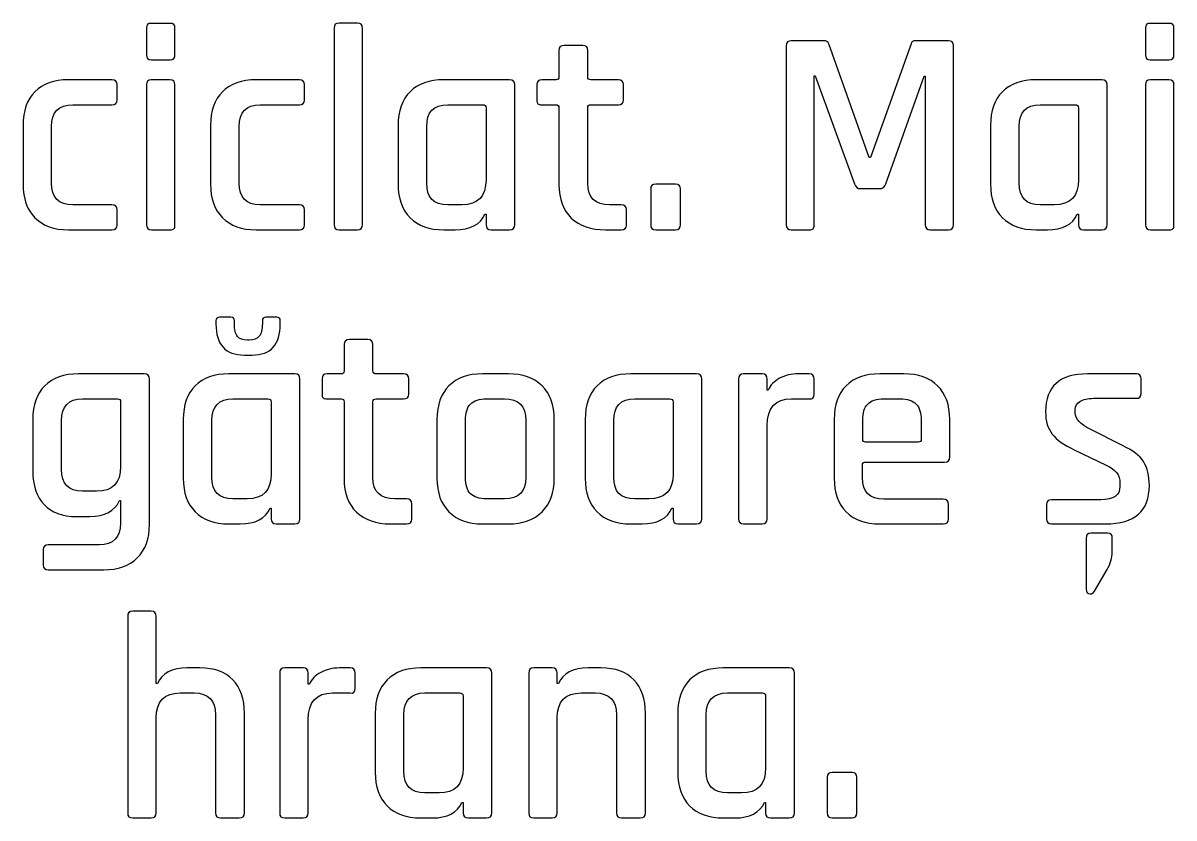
# Model space of a CAD drawing. Extents: x 5 to 177, y 88 to 167.
# Drawn here: x 93.39 to 111.34, y 133.26 to 145.65 of the extents above; entities that cross this region are included whole.
import ezdxf

# ---------------------------------------------------------------- set-up
doc = ezdxf.new("R2010")
doc.units = 0
doc.layers.add('Layer_1', color=7, linetype='CONTINUOUS')

msp = doc.modelspace()

# ---------------------------------------------------------------- linework, layer by layer
at = {"layer": 'Layer_1', "color": 7}
for points in [[(95.686564, 145.647859), (95.388354, 145.647859), (95.388354, 145.647859)], [(98.608004, 145.652821), (98.319167, 145.652821), (98.319167, 145.652821)], [(111.269969, 145.647859), (110.972312, 145.647859), (110.972312, 145.647859)], [(95.315044, 145.574546), (95.315044, 145.157278)], [(95.759874, 145.157278), (95.759874, 145.574546)], [(98.240895, 145.574546), (98.240895, 142.506483)], [(98.685725, 142.506483), (98.685725, 145.574546)], [(110.898452, 145.574546), (110.898452, 145.157278)], [(111.343282, 145.157278), (111.343282, 145.574546)], [(102.121451, 145.303901), (101.832063, 145.303901), (101.832063, 145.303901)], [(105.294244, 145.299493), (105.294244, 142.506483)], [(105.88625, 145.377214), (105.372518, 145.377214), (105.372518, 145.377214)], [(107.243341, 145.327052), (106.610548, 143.556548), (106.587948, 143.556548), (105.959563, 145.327052)], [(107.825977, 145.377214), (107.312243, 145.377214)], [(107.903699, 142.506483), (107.903699, 145.299493)], [(95.388354, 145.079557), (95.686564, 145.079557)], [(101.74938, 145.22618), (101.74938, 144.81332)], [(102.199172, 144.81332), (102.199172, 145.22618)], [(110.972312, 145.079557), (111.269969, 145.079557)], [(94.7743, 144.767569), (94.100165, 144.767569), (94.100165, 144.767569)], [(95.682153, 144.767569), (95.388354, 144.767569), (95.388354, 144.767569)], [(97.700152, 144.767569), (97.026016, 144.767569), (97.026016, 144.767569)], [(100.979331, 144.767569), (99.951867, 144.767569), (99.951867, 144.767569)], [(101.703629, 144.767569), (101.483693, 144.767569)], [(102.675972, 144.767569), (102.249331, 144.767569)], [(105.730257, 142.506483), (105.730257, 144.827101), (105.748447, 144.827101), (106.358642, 143.144241)], [(106.849223, 143.144241), (107.445088, 144.82269), (107.463827, 144.82269), (107.463827, 142.506483)], [(110.219905, 144.767569), (109.192991, 144.767569), (109.192991, 144.767569)], [(111.265561, 144.767569), (110.972312, 144.767569), (110.972312, 144.767569)], [(94.856433, 144.451172), (94.856433, 144.689297)], [(95.315044, 144.689848), (95.315044, 142.506483)], [(95.759874, 142.506483), (95.759874, 144.689848)], [(97.782284, 144.451172), (97.782284, 144.689297)], [(101.061464, 142.506483), (101.061464, 144.689297)], [(101.405422, 144.689297), (101.405422, 144.451172)], [(102.758655, 144.451172), (102.758655, 144.689297)], [(110.302034, 142.506483), (110.302034, 144.689297)], [(110.898452, 144.689848), (110.898452, 142.506483)], [(111.343282, 142.506483), (111.343282, 144.689848)], [(94.164105, 144.377859), (94.7743, 144.377859)], [(97.089956, 144.377859), (97.700152, 144.377859)], [(100.016358, 144.377859), (100.56151, 144.377859)], [(100.016358, 144.377859), (100.016358, 144.377859)], [(101.483693, 144.377859), (101.703629, 144.377859)], [(102.249331, 144.377859), (102.675972, 144.377859)], [(109.256932, 144.377859), (109.802083, 144.377859)], [(109.256932, 144.377859), (109.256932, 144.377859)], [(100.612222, 144.331558), (100.612222, 143.208181)], [(101.74938, 144.331558), (101.74938, 143.13046)], [(102.199172, 143.15306), (102.199172, 144.331558)], [(109.853346, 144.331558), (109.853346, 143.208181)], [(93.389648, 144.056501), (93.389648, 143.139279)], [(93.834481, 143.157468), (93.834481, 144.038312)], [(96.315499, 144.056501), (96.315499, 143.139279)], [(96.760329, 143.157468), (96.760329, 144.038312)], [(99.240797, 144.056501), (99.240797, 143.139279)], [(99.686181, 143.158019), (99.686181, 144.038312)], [(108.481924, 144.056501), (108.481924, 143.139279)], [(108.926754, 143.158019), (108.926754, 144.038312)], [(103.570044, 143.139279), (103.258606, 143.139279), (103.258606, 143.139279)], [(103.180334, 143.065966), (103.180334, 142.506483)], [(103.643907, 142.506483), (103.643907, 143.065966)], [(106.454552, 143.070377), (106.748351, 143.070377)], [(94.7743, 142.818472), (94.164105, 142.818472)], [(94.856433, 142.502075), (94.856433, 142.7402)], [(97.700152, 142.818472), (97.089956, 142.818472)], [(97.782284, 142.502075), (97.782284, 142.7402)], [(100.236294, 142.818472), (100.016358, 142.818472)], [(102.722274, 142.818472), (102.54313, 142.818472)], [(102.804406, 142.502075), (102.804406, 142.7402)], [(109.476867, 142.818472), (109.256932, 142.818472)], [(100.594033, 142.671849), (100.612222, 142.671849), (100.612222, 142.506483)], [(109.834604, 142.671849), (109.853346, 142.671849), (109.853346, 142.506483)], [(94.100165, 142.428762), (94.7743, 142.428762)], [(95.393315, 142.428762), (95.686564, 142.428762)], [(97.026016, 142.428762), (97.700152, 142.428762)], [(98.319167, 142.428762), (98.608004, 142.428762)], [(99.951867, 142.428762), (100.131011, 142.428762)], [(100.690494, 142.428762), (100.979331, 142.428762)], [(102.474779, 142.428762), (102.722274, 142.428762)], [(103.258606, 142.428762), (103.570044, 142.428762)], [(105.372518, 142.428762), (105.651983, 142.428762)], [(107.541548, 142.428762), (107.825977, 142.428762)], [(109.192991, 142.428762), (109.371584, 142.428762)], [(109.931067, 142.428762), (110.219905, 142.428762)], [(110.976723, 142.428762), (111.269969, 142.428762)], [(96.398182, 141.011589), (96.398182, 140.960876)], [(96.631895, 141.06671), (96.457714, 141.06671), (96.457714, 141.06671)], [(96.687019, 140.965838), (96.687019, 141.011589)], [(97.12303, 141.011589), (97.12303, 140.965838)], [(97.347374, 141.06671), (97.178151, 141.06671)], [(97.402495, 140.960876), (97.402495, 141.011589)], [(96.916325, 140.70897), (96.889313, 140.70897)], [(98.397991, 140.640069), (98.397991, 140.227209)], [(98.769509, 140.71779), (98.480674, 140.71779), (98.480674, 140.71779)], [(98.84723, 140.227209), (98.84723, 140.640069)], [(96.843012, 140.474703), (96.962626, 140.474703)], [(95.279216, 140.181458), (94.252299, 140.181458), (94.252299, 140.181458)], [(95.361895, 137.833281), (95.361895, 140.103736)], [(97.627392, 140.181458), (96.599925, 140.181458), (96.599925, 140.181458)], [(97.710075, 137.920372), (97.710075, 140.103186)], [(98.054033, 140.103186), (98.054033, 139.865061)], [(98.35224, 140.181458), (98.131754, 140.181458)], [(99.324033, 140.181458), (98.897942, 140.181458)], [(99.406716, 139.865061), (99.406716, 140.103186)], [(100.961142, 140.181458), (100.557652, 140.181458), (100.557652, 140.181458)], [(103.896363, 140.181458), (102.86945, 140.181458), (102.86945, 140.181458)], [(103.978493, 137.920372), (103.978493, 140.103186)], [(104.55231, 140.103186), (104.55231, 137.920372)], [(104.919419, 140.181458), (104.630581, 140.181458), (104.630581, 140.181458)], [(105.015329, 139.929001), (104.99714, 139.929001), (104.99714, 140.103186)], [(105.653086, 140.181458), (105.483313, 140.181458)], [(105.731358, 139.865061), (105.731358, 140.103186)], [(107.129241, 140.181458), (106.753313, 140.181458), (106.753313, 140.181458)], [(110.756787, 140.181458), (109.995561, 140.181458), (109.995561, 140.181458)], [(110.8301, 139.878839), (110.8301, 140.103186)], [(94.316793, 139.791748), (94.861944, 139.791748)], [(94.316793, 139.791748), (94.316793, 139.791748)], [(94.912657, 139.745997), (94.912657, 138.736723)], [(96.664419, 139.791748), (97.210121, 139.791748)], [(96.664419, 139.791748), (96.664419, 139.791748)], [(97.260283, 139.745447), (97.260283, 138.62207)], [(98.131754, 139.791748), (98.35224, 139.791748)], [(98.397991, 139.745447), (98.397991, 138.544349)], [(98.84723, 138.566949), (98.84723, 139.745447)], [(98.897942, 139.791748), (99.324033, 139.791748)], [(100.622145, 139.791748), (100.90161, 139.791748)], [(100.622145, 139.791748), (100.622145, 139.791748)], [(102.93339, 139.791748), (103.479092, 139.791748)], [(102.93339, 139.791748), (102.93339, 139.791748)], [(103.529805, 139.745447), (103.529805, 138.62207)], [(105.37803, 139.791748), (105.653086, 139.791748)], [(106.817803, 139.791748), (107.069709, 139.791748)], [(106.817803, 139.791748), (106.817803, 139.791748)], [(110.087613, 139.800568), (110.756787, 139.800568)], [(109.803187, 139.576224), (109.803187, 139.626383)], [(93.541232, 139.47039), (93.541232, 138.667821)], [(93.991024, 138.690972), (93.991024, 139.452201)], [(95.889408, 139.47039), (95.889408, 138.553168)], [(96.334241, 138.571357), (96.334241, 139.452201)], [(99.847135, 139.47039), (99.847135, 138.553168)], [(100.291965, 138.566949), (100.291965, 139.456609)], [(101.231787, 139.456609), (101.231787, 138.566949)], [(101.676618, 138.553168), (101.676618, 139.47039)], [(102.158382, 139.47039), (102.158382, 138.553168)], [(102.603213, 138.571908), (102.603213, 139.452201)], [(104.99714, 137.920372), (104.99714, 139.37448)], [(106.042796, 139.47039), (106.042796, 138.553168)], [(106.487626, 139.163364), (106.487626, 139.456609)], [(107.400437, 139.456609), (107.400437, 139.163364)], [(107.84527, 138.887757), (107.84527, 139.47039)], [(110.541813, 139.062492), (110.036901, 139.319356)], [(107.354136, 139.117062), (106.533377, 139.117062)], [(109.784995, 138.997998), (110.284949, 138.759873)], [(106.533377, 138.805624), (107.762588, 138.805624)], [(106.482665, 138.562538), (106.482665, 138.759873)], [(110.500473, 138.479855), (110.500473, 138.424734)], [(94.536728, 138.351424), (94.316793, 138.351424)], [(94.893915, 138.204799), (94.912657, 138.204799), (94.912657, 137.856432)], [(96.884355, 138.23236), (96.664419, 138.23236)], [(97.242644, 138.085737), (97.260283, 138.085737), (97.260283, 137.920372)], [(99.370334, 138.23236), (99.191188, 138.23236)], [(99.452464, 137.915964), (99.452464, 138.154089)], [(100.90161, 138.23236), (100.622145, 138.23236)], [(103.153326, 138.23236), (102.93339, 138.23236)], [(103.511062, 138.085737), (103.529805, 138.085737), (103.529805, 137.920372)], [(107.744395, 138.227399), (106.817803, 138.227399)], [(107.826528, 137.915964), (107.826528, 138.145269)], [(109.353945, 138.145269), (109.353945, 137.920372)], [(110.202266, 138.218579), (109.431667, 138.218579)], [(94.22474, 137.957304), (94.431445, 137.957304)], [(96.599925, 137.842651), (96.779072, 137.842651)], [(97.338555, 137.842651), (97.627392, 137.842651)], [(99.12284, 137.842651), (99.370334, 137.842651)], [(100.557652, 137.842651), (100.961142, 137.842651)], [(102.86945, 137.842651), (103.048043, 137.842651)], [(103.607526, 137.842651), (103.896363, 137.842651)], [(104.630581, 137.842651), (104.919419, 137.842651)], [(106.753313, 137.842651), (107.744395, 137.842651)], [(109.431667, 137.842651), (110.275576, 137.842651)], [(109.97296, 137.617757), (109.97296, 136.824557)], [(110.308099, 137.695478), (110.04627, 137.695478), (110.04627, 137.695478)], [(110.381409, 137.40664), (110.381409, 137.622165)], [(93.706047, 137.439161), (93.706047, 137.200485)], [(94.578068, 137.516882), (93.784318, 137.516882)], [(93.784318, 137.127173), (94.64642, 137.127173)], [(110.101394, 136.792034), (110.29873, 137.131584)], [(95.389457, 136.480599), (95.100069, 136.480599), (95.100069, 136.480599)], [(95.022348, 136.402324), (95.022348, 133.334261)], [(95.485368, 135.35226), (95.467178, 135.35226), (95.467178, 136.402324)], [(96.150134, 135.595347), (95.94894, 135.595347)], [(97.760234, 135.595347), (97.471397, 135.595347), (97.471397, 135.595347)], [(98.493902, 135.595347), (98.324128, 135.595347)], [(100.621592, 135.595347), (99.594128, 135.595347), (99.594128, 135.595347)], [(101.644648, 135.595347), (101.355813, 135.595347), (101.355813, 135.595347)], [(102.405327, 135.595347), (102.204131, 135.595347)], [(105.340548, 135.595347), (104.313632, 135.595347), (104.313632, 135.595347)], [(97.393125, 135.517075), (97.393125, 133.334261)], [(97.856147, 135.34289), (97.837955, 135.34289), (97.837955, 135.517075)], [(98.571623, 135.27895), (98.571623, 135.517075)], [(100.703724, 133.334261), (100.703724, 135.517075)], [(101.277539, 135.517075), (101.277539, 133.334261)], [(101.740561, 135.35226), (101.722369, 135.35226), (101.722369, 135.517075)], [(105.422677, 133.334261), (105.422677, 135.517075)], [(95.843107, 135.205637), (96.058632, 135.205637)], [(98.218845, 135.205637), (98.493902, 135.205637)], [(99.658619, 135.205637), (100.20377, 135.205637)], [(99.658619, 135.205637), (99.658619, 135.205637)], [(102.098297, 135.205637), (102.313825, 135.205637)], [(104.377575, 135.205637), (104.923277, 135.205637)], [(104.377575, 135.205637), (104.377575, 135.205637)], [(100.254483, 135.159336), (100.254483, 134.035959)], [(104.973989, 135.159336), (104.973989, 134.035959)], [(96.39377, 134.86609), (96.39377, 133.334261)], [(96.843012, 133.334261), (96.843012, 134.884279)], [(98.883611, 134.884279), (98.883611, 133.967057)], [(99.328441, 133.985796), (99.328441, 134.86609)], [(102.648964, 134.86609), (102.648964, 133.334261)], [(103.098202, 133.334261), (103.098202, 134.884279)], [(103.602564, 134.884279), (103.602564, 133.967057)], [(104.047397, 133.985796), (104.047397, 134.86609)], [(95.467178, 133.334261), (95.467178, 134.815928)], [(97.837955, 133.334261), (97.837955, 134.788369)], [(101.722369, 133.334261), (101.722369, 134.815928)], [(106.322261, 133.967057), (106.010273, 133.967057), (106.010273, 133.967057)], [(105.932551, 133.893744), (105.932551, 133.334261)], [(106.395574, 133.334261), (106.395574, 133.893744)], [(99.878555, 133.646249), (99.658619, 133.646249)], [(104.597508, 133.646249), (104.377575, 133.646249)], [(100.236294, 133.499626), (100.254483, 133.499626), (100.254483, 133.334261)], [(104.955247, 133.499626), (104.973989, 133.499626), (104.973989, 133.334261)], [(95.100069, 133.25654), (95.389457, 133.25654)], [(96.470941, 133.25654), (96.760329, 133.25654)], [(97.471397, 133.25654), (97.760234, 133.25654)], [(99.594128, 133.25654), (99.773272, 133.25654)], [(100.332757, 133.25654), (100.621592, 133.25654)], [(101.355813, 133.25654), (101.644648, 133.25654)], [(102.726685, 133.25654), (103.015519, 133.25654)], [(104.313632, 133.25654), (104.492227, 133.25654)], [(105.05171, 133.25654), (105.340548, 133.25654)], [(106.010273, 133.25654), (106.322261, 133.25654)]]:
    msp.add_lwpolyline(points, dxfattribs=at)
for points in [[(95.388354, 145.647859), (95.339318, 145.647859), (95.315044, 145.62323), (95.315044, 145.574546)], [(95.759874, 145.574546), (95.759874, 145.62323), (95.735244, 145.647859), (95.686564, 145.647859)], [(98.319167, 145.652821), (98.266956, 145.652821), (98.240895, 145.626408), (98.240895, 145.574546)], [(98.685725, 145.574546), (98.685725, 145.626408), (98.659863, 145.652821), (98.608004, 145.652821)], [(110.972312, 145.647859), (110.923276, 145.647859), (110.898452, 145.623233), (110.898452, 145.574546)], [(111.343282, 145.574546), (111.343282, 145.623233), (111.318652, 145.647859), (111.269969, 145.647859)], [(101.832063, 145.303901), (101.77703, 145.303901), (101.74938, 145.278038), (101.74938, 145.22618)], [(102.199172, 145.22618), (102.199172, 145.278038), (102.173309, 145.303901), (102.121451, 145.303901)], [(105.372518, 145.377214), (105.32066, 145.377214), (105.294244, 145.351351), (105.294244, 145.299493)], [(105.959563, 145.327052), (105.944393, 145.360566), (105.920117, 145.377214), (105.88625, 145.377214)], [(107.312243, 145.377214), (107.272732, 145.377214), (107.249338, 145.360566), (107.243341, 145.327052)], [(107.903699, 145.299493), (107.903699, 145.351351), (107.878189, 145.377214), (107.825977, 145.377214)], [(95.315044, 145.157278), (95.315044, 145.105067), (95.339318, 145.079557), (95.388354, 145.079557)], [(95.686564, 145.079557), (95.735244, 145.079557), (95.759874, 145.105067), (95.759874, 145.157278)], [(110.898452, 145.157278), (110.898452, 145.105067), (110.923276, 145.079557), (110.972312, 145.079557)], [(111.269969, 145.079557), (111.318652, 145.079557), (111.343282, 145.105067), (111.343282, 145.157278)], [(94.100165, 144.767569), (93.874034, 144.767569), (93.698681, 144.705635), (93.574856, 144.58181)], [(94.856433, 144.689297), (94.856433, 144.741156), (94.829334, 144.767569), (94.7743, 144.767569)], [(95.388354, 144.767569), (95.339318, 144.767569), (95.315044, 144.741706), (95.315044, 144.689848)], [(95.759874, 144.689848), (95.759874, 144.741706), (95.734011, 144.767569), (95.682153, 144.767569)], [(97.026016, 144.767569), (96.799885, 144.767569), (96.624532, 144.705635), (96.500707, 144.58181)], [(97.782284, 144.689297), (97.782284, 144.741156), (97.755185, 144.767569), (97.700152, 144.767569)], [(99.951867, 144.767569), (99.725384, 144.767569), (99.550581, 144.705635), (99.427109, 144.58181)], [(101.061464, 144.689297), (101.061464, 144.741156), (101.034365, 144.767569), (100.979331, 144.767569)], [(101.483693, 144.767569), (101.431835, 144.767569), (101.405422, 144.741156), (101.405422, 144.689297)], [(101.74938, 144.81332), (101.74938, 144.782628), (101.734321, 144.767569), (101.703629, 144.767569)], [(102.249331, 144.767569), (102.215817, 144.767569), (102.199172, 144.782628), (102.199172, 144.81332)], [(102.758655, 144.689297), (102.758655, 144.741156), (102.731006, 144.767569), (102.675972, 144.767569)], [(109.192991, 144.767569), (108.966508, 144.767569), (108.791155, 144.705635), (108.667683, 144.58181)], [(110.302034, 144.689297), (110.302034, 144.741156), (110.274938, 144.767569), (110.219905, 144.767569)], [(110.972312, 144.767569), (110.923276, 144.767569), (110.898452, 144.741706), (110.898452, 144.689848)], [(111.343282, 144.689848), (111.343282, 144.741706), (111.317419, 144.767569), (111.265561, 144.767569)], [(93.574856, 144.58181), (93.451031, 144.457985), (93.389648, 144.282985), (93.389648, 144.056501)], [(96.500707, 144.58181), (96.376882, 144.457985), (96.315499, 144.282985), (96.315499, 144.056501)], [(99.427109, 144.58181), (99.302931, 144.457632), (99.240797, 144.282632), (99.240797, 144.056501)], [(108.667683, 144.58181), (108.543505, 144.457632), (108.481924, 144.282632), (108.481924, 144.056501)], [(93.834481, 144.038312), (93.834478, 144.264443), (93.943972, 144.377859), (94.164105, 144.377859)], [(94.7743, 144.377859), (94.829334, 144.377859), (94.856433, 144.402136), (94.856433, 144.451172)], [(96.760329, 144.038312), (96.760329, 144.264443), (96.869823, 144.377859), (97.089956, 144.377859)], [(97.700152, 144.377859), (97.755185, 144.377859), (97.782284, 144.402136), (97.782284, 144.451172)], [(99.686181, 144.038312), (99.686181, 144.264443), (99.796225, 144.377859), (100.016358, 144.377859)], [(100.56151, 144.377859), (100.595376, 144.377859), (100.612222, 144.361897), (100.612222, 144.331558)], [(101.405422, 144.451172), (101.405422, 144.423656), (101.411021, 144.40423), (101.421957, 144.393294)], [(101.421957, 144.393294), (101.432541, 144.382711), (101.453355, 144.377859), (101.483693, 144.377859)], [(101.703629, 144.377859), (101.734321, 144.377859), (101.74938, 144.36225), (101.74938, 144.331558)], [(102.199172, 144.331558), (102.199172, 144.36225), (102.215817, 144.377859), (102.249331, 144.377859)], [(102.675972, 144.377859), (102.731006, 144.377859), (102.758655, 144.402136), (102.758655, 144.451172)], [(108.926754, 144.038312), (108.926754, 144.264443), (109.036798, 144.377859), (109.256932, 144.377859)], [(109.802083, 144.377859), (109.83595, 144.377859), (109.853346, 144.361897), (109.853346, 144.331558)], [(93.389648, 143.139279), (93.389648, 142.916324), (93.451031, 142.741964), (93.574856, 142.616728)], [(94.164105, 142.818472), (93.943972, 142.818472), (93.834481, 142.931338), (93.834481, 143.157468)], [(96.315499, 143.139279), (96.315499, 142.916324), (96.376882, 142.741964), (96.500707, 142.616728)], [(97.089956, 142.818472), (96.869823, 142.818472), (96.760329, 142.931338), (96.760329, 143.157468)], [(99.240797, 143.139279), (99.240797, 142.915971), (99.302931, 142.741964), (99.427109, 142.616728)], [(100.016358, 142.818472), (99.796225, 142.818472), (99.686181, 142.931535), (99.686181, 143.158019)], [(100.612222, 143.208181), (100.612222, 142.948184), (100.487119, 142.818472), (100.236294, 142.818472)], [(101.74938, 143.13046), (101.74938, 142.907504), (101.813541, 142.73418), (101.942305, 142.611766)], [(102.54313, 142.818472), (102.313825, 142.818472), (102.199172, 142.929752), (102.199172, 143.15306)], [(103.258606, 143.139279), (103.206748, 143.139279), (103.180334, 143.11465), (103.180334, 143.065966)], [(103.643907, 143.065966), (103.643907, 143.11465), (103.61908, 143.139279), (103.570044, 143.139279)], [(106.358642, 143.144241), (106.376986, 143.095205), (106.408691, 143.070377), (106.454552, 143.070377)], [(106.748351, 143.070377), (106.797388, 143.070377), (106.830526, 143.095205), (106.849223, 143.144241)], [(108.481924, 143.139279), (108.481924, 142.915971), (108.543505, 142.741964), (108.667683, 142.616728)], [(109.256932, 142.818472), (109.036798, 142.818472), (108.926754, 142.931535), (108.926754, 143.158019)], [(109.853346, 143.208181), (109.853346, 142.948184), (109.727692, 142.818472), (109.476867, 142.818472)], [(94.856433, 142.7402), (94.856433, 142.792058), (94.829334, 142.818472), (94.7743, 142.818472)], [(97.782284, 142.7402), (97.782284, 142.792058), (97.755185, 142.818472), (97.700152, 142.818472)], [(102.804406, 142.7402), (102.804406, 142.792058), (102.776954, 142.818472), (102.722274, 142.818472)], [(93.574856, 142.616728), (93.698681, 142.491492), (93.874034, 142.428762), (94.100165, 142.428762)], [(96.500707, 142.616728), (96.624532, 142.491492), (96.799885, 142.428762), (97.026016, 142.428762)], [(99.427109, 142.616728), (99.550581, 142.491492), (99.725384, 142.428762), (99.951867, 142.428762)], [(100.131011, 142.428762), (100.366314, 142.428762), (100.520655, 142.509924), (100.594033, 142.671849)], [(101.942305, 142.611766), (102.070363, 142.489352), (102.248295, 142.428762), (102.474779, 142.428762)], [(108.667683, 142.616728), (108.791155, 142.491492), (108.966508, 142.428762), (109.192991, 142.428762)], [(109.371584, 142.428762), (109.606887, 142.428762), (109.761226, 142.509924), (109.834604, 142.671849)], [(94.7743, 142.428762), (94.829334, 142.428762), (94.856433, 142.453392), (94.856433, 142.502075)], [(95.315044, 142.506483), (95.315044, 142.454625), (95.341104, 142.428762), (95.393315, 142.428762)], [(95.686564, 142.428762), (95.714081, 142.428762), (95.733306, 142.434164), (95.743889, 142.444747)], [(95.743889, 142.444747), (95.754472, 142.455331), (95.759874, 142.475792), (95.759874, 142.506483)], [(97.700152, 142.428762), (97.755185, 142.428762), (97.782284, 142.453392), (97.782284, 142.502075)], [(98.240895, 142.506483), (98.240895, 142.454625), (98.266956, 142.428762), (98.319167, 142.428762)], [(98.608004, 142.428762), (98.659863, 142.428762), (98.685725, 142.454625), (98.685725, 142.506483)], [(100.612222, 142.506483), (100.612222, 142.454625), (100.638283, 142.428762), (100.690494, 142.428762)], [(100.979331, 142.428762), (101.034365, 142.428762), (101.061464, 142.454625), (101.061464, 142.506483)], [(102.722274, 142.428762), (102.776954, 142.428762), (102.804406, 142.453039), (102.804406, 142.502075)], [(103.180334, 142.506483), (103.180334, 142.454625), (103.206748, 142.428762), (103.258606, 142.428762)], [(103.570044, 142.428762), (103.61908, 142.428762), (103.643907, 142.454625), (103.643907, 142.506483)], [(105.294244, 142.506483), (105.294244, 142.454625), (105.32066, 142.428762), (105.372518, 142.428762)], [(105.651983, 142.428762), (105.682675, 142.428762), (105.703336, 142.433811), (105.714269, 142.444747)], [(105.714269, 142.444747), (105.724856, 142.455331), (105.730257, 142.475792), (105.730257, 142.506483)], [(107.463827, 142.506483), (107.463827, 142.454625), (107.48969, 142.428762), (107.541548, 142.428762)], [(107.825977, 142.428762), (107.878189, 142.428762), (107.903699, 142.454625), (107.903699, 142.506483)], [(109.853346, 142.506483), (109.853346, 142.454625), (109.878856, 142.428762), (109.931067, 142.428762)], [(110.219905, 142.428762), (110.274938, 142.428762), (110.302034, 142.454625), (110.302034, 142.506483)], [(110.898452, 142.506483), (110.898452, 142.454625), (110.924512, 142.428762), (110.976723, 142.428762)], [(111.269969, 142.428762), (111.297486, 142.428762), (111.317264, 142.434164), (111.327847, 142.444747)], [(111.327847, 142.444747), (111.338431, 142.455331), (111.343282, 142.475792), (111.343282, 142.506483)], [(96.457714, 141.06671), (96.418202, 141.06671), (96.398182, 141.048278), (96.398182, 141.011589)], [(96.398182, 140.960876), (96.398182, 140.637026), (96.546678, 140.474703), (96.843012, 140.474703)], [(96.687019, 141.011589), (96.687019, 141.048278), (96.668937, 141.06671), (96.631895, 141.06671)], [(96.73332, 140.766298), (96.702629, 140.804398), (96.687019, 140.871293), (96.687019, 140.965838)], [(96.962626, 140.474703), (97.256137, 140.474703), (97.402495, 140.637026), (97.402495, 140.960876)], [(97.12303, 140.965838), (97.12303, 140.874116), (97.107177, 140.808366), (97.075075, 140.768502)], [(97.178151, 141.06671), (97.141462, 141.06671), (97.12303, 141.048278), (97.12303, 141.011589)], [(97.402495, 141.011589), (97.402495, 141.048278), (97.384063, 141.06671), (97.347374, 141.06671)], [(96.889313, 140.70897), (96.815935, 140.70897), (96.764012, 140.727845), (96.73332, 140.766298)], [(97.075075, 140.768502), (97.042972, 140.728639), (96.989702, 140.70897), (96.916325, 140.70897)], [(98.480674, 140.71779), (98.425641, 140.71779), (98.397991, 140.691927), (98.397991, 140.640069)], [(98.84723, 140.640069), (98.84723, 140.691927), (98.821367, 140.71779), (98.769509, 140.71779)], [(98.397991, 140.227209), (98.397991, 140.196517), (98.382932, 140.181458), (98.35224, 140.181458)], [(98.897942, 140.181458), (98.864428, 140.181458), (98.84723, 140.196517), (98.84723, 140.227209)], [(94.252299, 140.181458), (94.028991, 140.181458), (93.854786, 140.119524), (93.729198, 139.995699)], [(95.361895, 140.103736), (95.361895, 140.155595), (95.334249, 140.181458), (95.279216, 140.181458)], [(96.599925, 140.181458), (96.373795, 140.181458), (96.198995, 140.119524), (96.07517, 139.995699)], [(97.710075, 140.103186), (97.710075, 140.155044), (97.682778, 140.181458), (97.627392, 140.181458)], [(98.131754, 140.181458), (98.079896, 140.181458), (98.054033, 140.155044), (98.054033, 140.103186)], [(99.406716, 140.103186), (99.406716, 140.155044), (99.379066, 140.181458), (99.324033, 140.181458)], [(100.557652, 140.181458), (100.331521, 140.181458), (100.156721, 140.119524), (100.032896, 139.995699)], [(101.486451, 139.995699), (101.359451, 140.119524), (101.18445, 140.181458), (100.961142, 140.181458)], [(102.86945, 140.181458), (102.642966, 140.181458), (102.467613, 140.119524), (102.344141, 139.995699)], [(103.978493, 140.103186), (103.978493, 140.155044), (103.951397, 140.181458), (103.896363, 140.181458)], [(104.630581, 140.181458), (104.57837, 140.181458), (104.55231, 140.155044), (104.55231, 140.103186)], [(104.99714, 140.103186), (104.99714, 140.155044), (104.970924, 140.181458), (104.919419, 140.181458)], [(105.192271, 140.112556), (105.105135, 140.066695), (105.046021, 140.005201), (105.015329, 139.929001)], [(105.483313, 140.181458), (105.376068, 140.181458), (105.27976, 140.158417), (105.192271, 140.112556)], [(105.731358, 140.103186), (105.731358, 140.155044), (105.704945, 140.181458), (105.653086, 140.181458)], [(106.753313, 140.181458), (106.52683, 140.181458), (106.352027, 140.119524), (106.228555, 139.995699)], [(107.656754, 139.995699), (107.531165, 140.119524), (107.355725, 140.181458), (107.129241, 140.181458)], [(109.995561, 140.181458), (109.558469, 140.181458), (109.340165, 139.98441), (109.340165, 139.590005)], [(110.8301, 140.103186), (110.8301, 140.155044), (110.805824, 140.181458), (110.756787, 140.181458)], [(93.729198, 139.995699), (93.603961, 139.871874), (93.541232, 139.696521), (93.541232, 139.47039)], [(96.07517, 139.995699), (95.950992, 139.871874), (95.889408, 139.696874), (95.889408, 139.47039)], [(98.054033, 139.865061), (98.054033, 139.837544), (98.059082, 139.818119), (98.070018, 139.807183)], [(99.324033, 139.791748), (99.379066, 139.791748), (99.406716, 139.816025), (99.406716, 139.865061)], [(100.032896, 139.995699), (99.909071, 139.871521), (99.847135, 139.696521), (99.847135, 139.47039)], [(101.676618, 139.47039), (101.676618, 139.696521), (101.613451, 139.871521), (101.486451, 139.995699)], [(102.344141, 139.995699), (102.219963, 139.871521), (102.158382, 139.696521), (102.158382, 139.47039)], [(105.653086, 139.791748), (105.704945, 139.782576), (105.731358, 139.806853), (105.731358, 139.865061)], [(106.228555, 139.995699), (106.104377, 139.871874), (106.042796, 139.696874), (106.042796, 139.47039)], [(107.84527, 139.47039), (107.84527, 139.696874), (107.78199, 139.871874), (107.656754, 139.995699)], [(110.756787, 139.800568), (110.805824, 139.800568), (110.8301, 139.826981), (110.8301, 139.878839)], [(93.991024, 139.452201), (93.991024, 139.678332), (94.099482, 139.791748), (94.316793, 139.791748)], [(94.861944, 139.791748), (94.895811, 139.791748), (94.912657, 139.776336), (94.912657, 139.745997)], [(96.334241, 139.452201), (96.334241, 139.678332), (96.444285, 139.791748), (96.664419, 139.791748)], [(97.210121, 139.791748), (97.243635, 139.791748), (97.260283, 139.776139), (97.260283, 139.745447)], [(98.070018, 139.807183), (98.080601, 139.7966), (98.101415, 139.791748), (98.131754, 139.791748)], [(98.35224, 139.791748), (98.382932, 139.791748), (98.397991, 139.776139), (98.397991, 139.745447)], [(98.84723, 139.745447), (98.84723, 139.776139), (98.864428, 139.791748), (98.897942, 139.791748)], [(100.291965, 139.456609), (100.291965, 139.572673), (100.317831, 139.658), (100.369686, 139.71127)], [(100.369686, 139.71127), (100.421897, 139.764892), (100.506081, 139.791748), (100.622145, 139.791748)], [(100.90161, 139.791748), (101.121743, 139.791748), (101.231787, 139.679918), (101.231787, 139.456609)], [(102.603213, 139.452201), (102.603213, 139.678332), (102.713257, 139.791748), (102.93339, 139.791748)], [(103.479092, 139.791748), (103.512959, 139.791748), (103.529805, 139.775786), (103.529805, 139.745447)], [(104.99714, 139.37448), (104.99714, 139.652469), (105.12403, 139.791748), (105.37803, 139.791748)], [(106.487626, 139.456609), (106.487626, 139.573026), (106.513136, 139.657648), (106.565347, 139.71127)], [(106.565347, 139.71127), (106.617206, 139.764539), (106.70174, 139.791748), (106.817803, 139.791748)], [(107.069709, 139.791748), (107.186126, 139.791748), (107.270307, 139.764539), (107.322166, 139.71127)], [(107.322166, 139.71127), (107.374024, 139.657648), (107.400437, 139.573026), (107.400437, 139.456609)], [(109.803187, 139.626383), (109.803187, 139.678241), (109.827814, 139.72051), (109.876497, 139.752612)], [(109.876497, 139.752612), (109.925533, 139.784362), (109.995538, 139.800568), (110.087613, 139.800568)], [(109.340165, 139.590005), (109.340165, 139.446071), (109.374892, 139.329632), (109.445448, 139.241085)], [(110.036901, 139.319356), (109.881326, 139.392734), (109.803187, 139.478504), (109.803187, 139.576224)], [(106.533377, 139.117062), (106.502685, 139.117062), (106.487626, 139.132672), (106.487626, 139.163364)], [(107.400437, 139.163364), (107.400437, 139.132672), (107.384475, 139.117062), (107.354136, 139.117062)], [(109.445448, 139.241085), (109.51565, 139.152185), (109.628714, 139.071376), (109.784995, 138.997998)], [(110.869236, 138.81279), (110.809617, 138.908745), (110.700563, 138.991936), (110.541813, 139.062492)], [(106.482665, 138.759873), (106.482665, 138.790565), (106.49951, 138.805624), (106.533377, 138.805624)], [(107.762588, 138.805624), (107.817621, 138.805624), (107.84527, 138.832723), (107.84527, 138.887757)], [(110.959084, 138.438515), (110.959084, 138.591268), (110.928856, 138.716482), (110.869236, 138.81279)], [(93.541232, 138.667821), (93.541232, 138.44169), (93.600346, 138.266337), (93.718174, 138.142512)], [(94.316793, 138.351424), (94.099482, 138.351424), (93.991024, 138.464841), (93.991024, 138.690972)], [(94.912657, 138.736723), (94.912657, 138.4799), (94.787201, 138.351424), (94.536728, 138.351424)], [(97.260283, 138.62207), (97.260283, 138.362073), (97.13518, 138.23236), (96.884355, 138.23236)], [(103.529805, 138.62207), (103.529805, 138.362073), (103.404151, 138.23236), (103.153326, 138.23236)], [(110.284949, 138.759873), (110.428529, 138.695668), (110.500473, 138.601916), (110.500473, 138.479855)], [(95.889408, 138.553168), (95.889411, 138.32986), (95.950992, 138.155853), (96.07517, 138.030617)], [(96.664419, 138.23236), (96.444285, 138.23236), (96.334241, 138.344874), (96.334241, 138.571357)], [(98.397991, 138.544349), (98.397991, 138.321393), (98.462152, 138.148069), (98.590916, 138.025655)], [(99.191188, 138.23236), (98.961883, 138.23236), (98.84723, 138.343641), (98.84723, 138.566949)], [(99.847135, 138.553168), (99.847135, 138.32986), (99.909071, 138.155853), (100.032896, 138.030617)], [(100.369686, 138.312839), (100.317828, 138.366108), (100.291965, 138.450885), (100.291965, 138.566949)], [(101.231787, 138.566949), (101.231787, 138.343641), (101.121743, 138.23236), (100.90161, 138.23236)], [(101.486451, 138.030617), (101.613451, 138.155853), (101.676618, 138.32986), (101.676618, 138.553168)], [(102.158382, 138.553168), (102.158382, 138.32986), (102.219963, 138.155853), (102.344141, 138.030617)], [(102.93339, 138.23236), (102.713257, 138.23236), (102.603213, 138.345424), (102.603213, 138.571908)], [(106.042796, 138.553168), (106.042796, 138.330212), (106.104377, 138.155853), (106.228555, 138.030617)], [(106.817803, 138.227399), (106.594495, 138.227399), (106.482665, 138.339229), (106.482665, 138.562538)], [(110.500473, 138.424734), (110.500473, 138.287151), (110.401233, 138.218579), (110.202266, 138.218579)], [(110.275576, 137.842651), (110.731365, 137.842651), (110.959084, 138.040935), (110.959084, 138.438515)], [(100.622145, 138.23236), (100.506081, 138.23236), (100.4219, 138.259217), (100.369686, 138.312839)], [(93.718174, 138.142512), (93.835649, 138.018687), (94.004607, 137.957304), (94.22474, 137.957304)], [(94.431445, 137.957304), (94.663573, 137.957304), (94.817362, 138.039699), (94.893915, 138.204799)], [(96.779072, 137.842651), (97.014374, 137.842651), (97.169266, 137.923812), (97.242644, 138.085737)], [(99.452464, 138.154089), (99.452467, 138.205947), (99.425015, 138.23236), (99.370334, 138.23236)], [(103.048043, 137.842651), (103.283345, 137.842651), (103.437684, 137.923812), (103.511062, 138.085737)], [(107.826528, 138.145269), (107.826528, 138.200303), (107.799429, 138.227399), (107.744395, 138.227399)], [(109.431667, 138.218579), (109.379456, 138.218579), (109.353945, 138.194306), (109.353945, 138.145269)], [(96.07517, 138.030617), (96.198995, 137.905381), (96.373795, 137.842651), (96.599925, 137.842651)], [(97.260283, 137.920372), (97.260283, 137.868514), (97.286696, 137.842651), (97.338555, 137.842651)], [(97.627392, 137.842651), (97.682778, 137.842651), (97.710075, 137.868514), (97.710075, 137.920372)], [(98.590916, 138.025655), (98.718974, 137.903241), (98.896356, 137.842651), (99.12284, 137.842651)], [(99.370334, 137.842651), (99.425015, 137.842651), (99.452464, 137.866928), (99.452464, 137.915964)], [(100.032896, 138.030617), (100.156721, 137.905381), (100.331521, 137.842651), (100.557652, 137.842651)], [(100.961142, 137.842651), (101.18445, 137.842651), (101.359451, 137.905381), (101.486451, 138.030617)], [(102.344141, 138.030617), (102.467613, 137.905381), (102.642966, 137.842651), (102.86945, 137.842651)], [(103.529805, 137.920372), (103.529805, 137.868514), (103.555315, 137.842651), (103.607526, 137.842651)], [(103.896363, 137.842651), (103.951397, 137.842651), (103.978493, 137.868514), (103.978493, 137.920372)], [(104.55231, 137.920372), (104.55231, 137.868514), (104.57837, 137.842651), (104.630581, 137.842651)], [(104.919419, 137.842651), (104.970924, 137.842651), (104.99714, 137.868514), (104.99714, 137.920372)], [(106.228555, 138.030617), (106.352027, 137.905381), (106.52683, 137.842651), (106.753313, 137.842651)], [(107.744395, 137.842651), (107.799429, 137.842651), (107.826528, 137.867281), (107.826528, 137.915964)], [(109.353945, 137.920372), (109.353945, 137.868514), (109.379456, 137.842651), (109.431667, 137.842651)], [(94.912657, 137.856432), (94.912657, 137.630301), (94.801024, 137.516882), (94.578068, 137.516882)], [(95.171728, 137.312381), (95.298728, 137.436206), (95.361895, 137.609973), (95.361895, 137.833281)], [(110.04627, 137.695478), (109.997234, 137.695478), (109.97296, 137.669615), (109.97296, 137.617757)], [(110.381409, 137.622165), (110.381409, 137.671201), (110.356783, 137.695478), (110.308099, 137.695478)], [(93.784318, 137.516882), (93.732107, 137.516882), (93.706047, 137.491019), (93.706047, 137.439161)], [(110.29873, 137.131584), (110.353763, 137.220131), (110.381409, 137.312096), (110.381409, 137.40664)], [(93.706047, 137.200485), (93.706047, 137.151449), (93.732107, 137.127173), (93.784318, 137.127173)], [(94.64642, 137.127173), (94.869728, 137.127173), (95.044728, 137.188556), (95.171728, 137.312381)], [(109.97296, 136.824557), (109.97296, 136.775874), (109.994215, 136.750694), (110.036901, 136.750694)], [(110.036901, 136.750694), (110.061595, 136.750694), (110.082697, 136.764517), (110.101394, 136.792034)], [(95.100069, 136.480599), (95.047858, 136.480599), (95.022348, 136.454185), (95.022348, 136.402324)], [(95.467178, 136.402324), (95.467178, 136.454185), (95.440963, 136.480599), (95.389457, 136.480599)], [(95.94894, 135.595347), (95.713285, 135.595347), (95.558745, 135.514185), (95.485368, 135.35226)], [(96.663868, 135.411792), (96.54463, 135.534206), (96.373442, 135.595347), (96.150134, 135.595347)], [(97.471397, 135.595347), (97.419185, 135.595347), (97.393125, 135.568933), (97.393125, 135.517075)], [(97.837955, 135.517075), (97.837955, 135.568933), (97.81174, 135.595347), (97.760234, 135.595347)], [(98.324128, 135.595347), (98.216884, 135.595347), (98.120575, 135.572306), (98.033086, 135.526445)], [(98.571623, 135.517075), (98.571623, 135.568933), (98.54576, 135.595347), (98.493902, 135.595347)], [(99.594128, 135.595347), (99.367645, 135.595347), (99.192842, 135.533413), (99.06937, 135.409588)], [(100.703724, 135.517075), (100.703724, 135.568933), (100.676625, 135.595347), (100.621592, 135.595347)], [(101.355813, 135.595347), (101.303602, 135.595347), (101.277539, 135.568933), (101.277539, 135.517075)], [(101.722369, 135.517075), (101.722369, 135.568933), (101.696153, 135.595347), (101.644648, 135.595347)], [(102.204131, 135.595347), (101.968475, 135.595347), (101.813939, 135.514185), (101.740561, 135.35226)], [(102.919059, 135.411792), (102.79982, 135.534206), (102.628635, 135.595347), (102.405327, 135.595347)], [(104.313632, 135.595347), (104.087148, 135.595347), (103.911798, 135.533413), (103.788326, 135.409588)], [(105.422677, 135.517075), (105.422677, 135.568933), (105.395581, 135.595347), (105.340548, 135.595347)], [(96.843012, 134.884279), (96.843012, 135.113585), (96.783107, 135.289378), (96.663868, 135.411792)], [(98.033086, 135.526445), (97.94595, 135.480584), (97.886836, 135.41909), (97.856147, 135.34289)], [(99.06937, 135.409588), (98.945192, 135.28541), (98.883611, 135.11041), (98.883611, 134.884279)], [(103.098202, 134.884279), (103.098202, 135.113585), (103.038298, 135.289378), (102.919059, 135.411792)], [(103.788326, 135.409588), (103.664148, 135.28541), (103.602564, 135.11041), (103.602564, 134.884279)], [(95.467178, 134.815928), (95.467178, 135.075925), (95.592282, 135.205637), (95.843107, 135.205637)], [(96.058632, 135.205637), (96.28194, 135.205637), (96.39377, 135.09222), (96.39377, 134.86609)], [(97.837955, 134.788369), (97.837955, 135.066358), (97.964845, 135.205637), (98.218845, 135.205637)], [(98.493902, 135.205637), (98.54576, 135.196465), (98.571623, 135.220742), (98.571623, 135.27895)], [(99.328441, 134.86609), (99.328441, 135.09222), (99.438485, 135.205637), (99.658619, 135.205637)], [(100.20377, 135.205637), (100.237637, 135.205637), (100.254483, 135.189675), (100.254483, 135.159336)], [(101.722369, 134.815928), (101.722369, 135.075925), (101.847472, 135.205637), (102.098297, 135.205637)], [(102.313825, 135.205637), (102.537133, 135.205637), (102.648964, 135.09222), (102.648964, 134.86609)], [(104.047397, 134.86609), (104.047397, 135.09222), (104.157441, 135.205637), (104.377575, 135.205637)], [(104.923277, 135.205637), (104.957143, 135.205637), (104.973989, 135.189675), (104.973989, 135.159336)], [(98.883611, 133.967057), (98.883611, 133.743749), (98.945192, 133.569742), (99.06937, 133.444506)], [(99.658619, 133.646249), (99.438485, 133.646249), (99.328441, 133.759316), (99.328441, 133.985796)], [(100.254483, 134.035959), (100.254483, 133.775961), (100.12938, 133.646249), (99.878555, 133.646249)], [(103.602564, 133.967057), (103.602564, 133.743749), (103.664148, 133.569742), (103.788326, 133.444506)], [(104.377575, 133.646249), (104.157441, 133.646249), (104.047397, 133.759313), (104.047397, 133.985796)], [(104.973989, 134.035959), (104.973989, 133.775961), (104.848333, 133.646249), (104.597508, 133.646249)], [(106.010273, 133.967057), (105.958414, 133.967057), (105.932551, 133.942427), (105.932551, 133.893744)], [(106.395574, 133.893744), (106.395574, 133.942427), (106.371297, 133.967057), (106.322261, 133.967057)], [(99.06937, 133.444506), (99.192842, 133.319269), (99.367645, 133.25654), (99.594128, 133.25654)], [(99.773272, 133.25654), (100.008574, 133.25654), (100.162916, 133.337701), (100.236294, 133.499626)], [(103.788326, 133.444506), (103.911798, 133.319269), (104.087148, 133.25654), (104.313632, 133.25654)], [(104.492227, 133.25654), (104.72753, 133.25654), (104.881869, 133.337701), (104.955247, 133.499626)], [(95.022348, 133.334261), (95.022348, 133.282403), (95.047858, 133.25654), (95.100069, 133.25654)], [(95.389457, 133.25654), (95.440963, 133.25654), (95.467178, 133.282403), (95.467178, 133.334261)], [(96.39377, 133.334261), (96.39377, 133.282403), (96.419083, 133.25654), (96.470941, 133.25654)], [(96.760329, 133.25654), (96.815362, 133.25654), (96.843012, 133.282403), (96.843012, 133.334261)], [(97.393125, 133.334261), (97.393125, 133.282403), (97.419185, 133.25654), (97.471397, 133.25654)], [(97.760234, 133.25654), (97.81174, 133.25654), (97.837955, 133.282403), (97.837955, 133.334261)], [(100.254483, 133.334261), (100.254483, 133.282403), (100.280546, 133.25654), (100.332757, 133.25654)], [(100.621592, 133.25654), (100.676625, 133.25654), (100.703724, 133.282403), (100.703724, 133.334261)], [(101.277539, 133.334261), (101.277539, 133.282403), (101.303602, 133.25654), (101.355813, 133.25654)], [(101.644648, 133.25654), (101.696153, 133.25654), (101.722369, 133.282403), (101.722369, 133.334261)], [(102.648964, 133.334261), (102.648964, 133.282403), (102.674826, 133.25654), (102.726685, 133.25654)], [(103.015519, 133.25654), (103.070556, 133.25654), (103.098202, 133.282403), (103.098202, 133.334261)], [(104.973989, 133.334261), (104.973989, 133.282403), (104.999499, 133.25654), (105.05171, 133.25654)], [(105.340548, 133.25654), (105.395581, 133.25654), (105.422677, 133.282403), (105.422677, 133.334261)], [(105.932551, 133.334261), (105.932551, 133.282403), (105.958414, 133.25654), (106.010273, 133.25654)], [(106.322261, 133.25654), (106.371297, 133.25654), (106.395574, 133.282403), (106.395574, 133.334261)]]:
    msp.add_open_spline(points, degree=3, dxfattribs=at)

doc.saveas('drawing.dxf')
